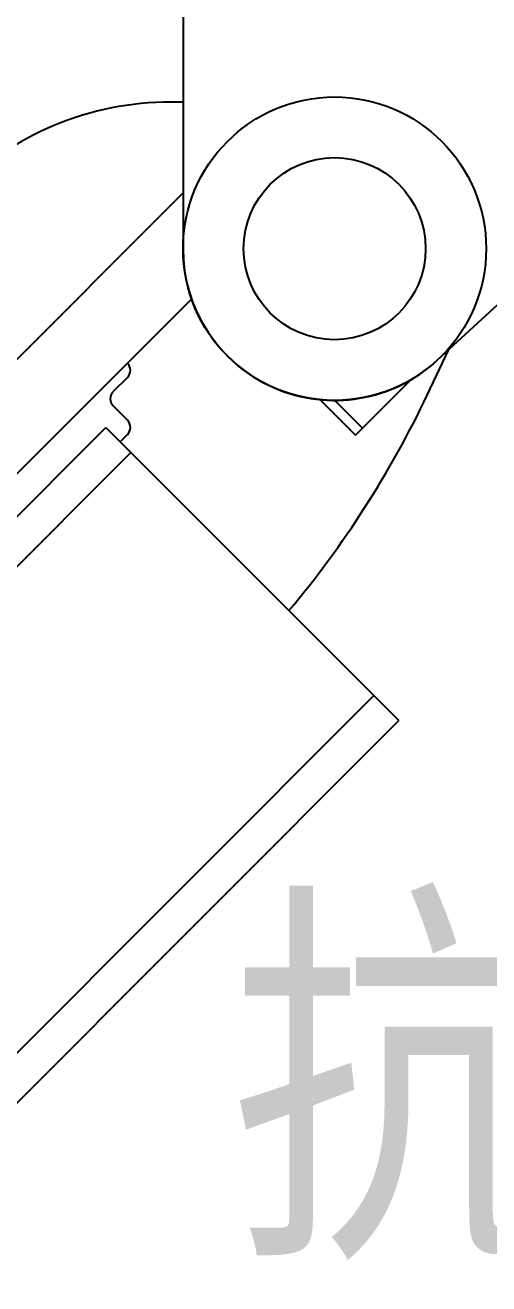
# Model space of a CAD drawing. Extents: x -1396510 to 1250330, y -1892470 to 1623980.
# Drawn here: x -1154830 to -1154612, y -62008 to -61415 of the extents above; entities that cross this region are included whole.
import ezdxf

# ---------------------------------------------------------------- set-up
doc = ezdxf.new("R2010")
doc.units = 0
doc.header["$LTSCALE"] = 1000
doc.header["$MEASUREMENT"] = 0
doc.styles.get("Standard").update_dxf_attribs({"font": 'gbenor.shx', "bigfont": 'gbcbig.shx'})

msp = doc.modelspace()

# ---------------------------------------------------------------- linework, layer by layer
at = {"linetype": 'Continuous'}
for p, q in [((-1154755.6, -61338.05), (-1154755.6, -61520.62)), ((-1154635.86, -61573.16), (-1154416.58, -61371.37)), ((-1154755.6, -61451.61), (-1154761.38, -61451.61)), ((-1154946.73, -61685.53), (-1154755.6, -61494.41)), ((-1154919.8, -61712.46), (-1154751.5, -61544.15)), ((-1154640.55, -61589.51), (-1154630.36, -61568.09)), ((-1154781.8, -61581.19), (-1154788.53, -61587.92)), ((-1154647.88, -61581.89), (-1154674.38, -61608.39)), ((-1154788.53, -61594.65), (-1154781.8, -61601.38)), ((-1154691.33, -61591.44), (-1154674.38, -61608.39)), ((-1154684.19, -61591.85), (-1154671.01, -61605.03)), ((-1156263.47, -63076.32), (-1154791.91, -61604.76)), ((-1154791.91, -61604.76), (-1154653.92, -61742.75)), ((-1154781.8, -61608.12), (-1154785.18, -61611.49)), ((-1156251.69, -63088.1), (-1154780.13, -61616.54)), ((-1156137.25, -63202.53), (-1154665.7, -61730.97)), ((-1156125.47, -63214.31), (-1154653.92, -61742.75))]:
    msp.add_line(p, q, dxfattribs=at)
for radius in [71.4, 42.84]:
    msp.add_circle((-1154684.21, -61520.62), radius, dxfattribs=at)
for centre, radius, start, end in [((-1154761.36, -61594.41), 142.79, 90.00874, 135.00006), ((-1154684.21, -61520.62), 71.4, 180, 312.62049), ((-1154785.17, -61577.82), 4.76, 315.00006, 44.99994), ((-1154785.17, -61591.29), 4.76, 135.00006, 224.99994), ((-1155070.41, -61385.15), 475.97, 320.01908, 334.57244), ((-1154785.17, -61604.75), 4.76, 315.00006, 44.99994)]:
    msp.add_arc(centre, radius, start, end, dxfattribs=at)

# ---------------------------------------------------------------- texts
at = {"insert": (-1154733.53, -61840.77), "char_height": 139.392, "attachment_point": 1}
msp.add_mtext('{\\fSimHei|b0|i0|c134|p2;\\W0.8;抗震连接座A}', dxfattribs=at)

doc.saveas('drawing.dxf')
